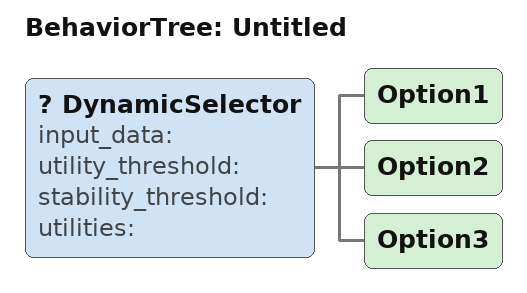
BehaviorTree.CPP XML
<?xml version="1.0" encoding="UTF-8"?>
<root BTCPP_format="4">
  <BehaviorTree ID="Untitled">
    <DynamicSelector input_data=""
                     utility_threshold=""
                     stability_threshold=""
                     utilities="">
      <Option1/>
      <Option2/>
      <Option3/>
    </DynamicSelector>
  </BehaviorTree>

</root>
